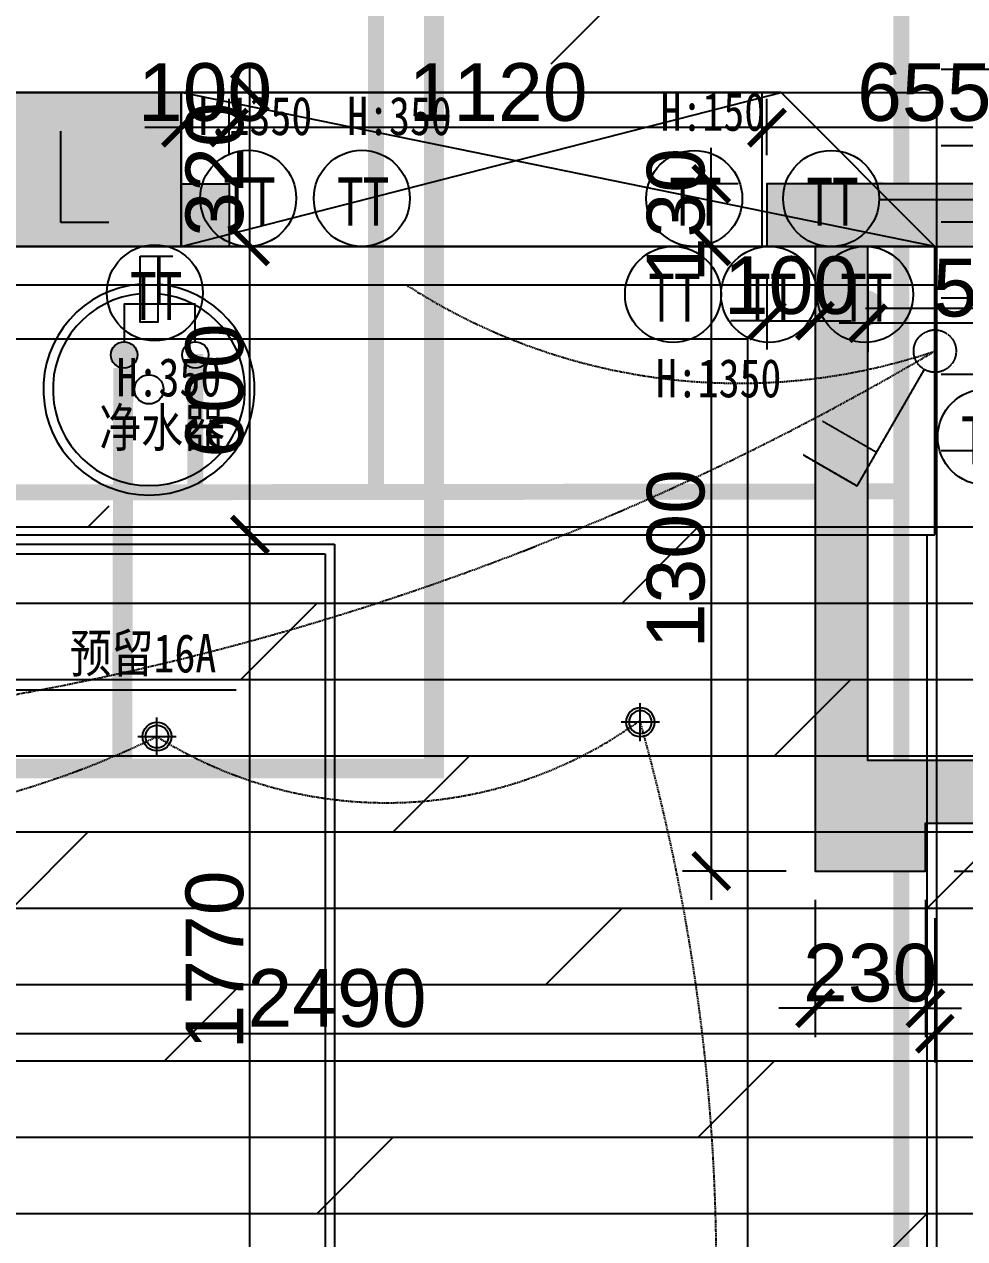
# Model space of a CAD drawing. Header units: millimetres. Extents: x 148889 to 229003, y -70503 to 111106.
# Drawn here: x 207921 to 209879, y 60412 to 62940 of the extents above; entities that cross this region are included whole.
import ezdxf
from ezdxf.enums import TextEntityAlignment as Align
from ezdxf.lldxf.tags import DXFTag

# ---------------------------------------------------------------- set-up
doc = ezdxf.new("R2010")
doc.units = ezdxf.units.MM
doc.header["$PDMODE"] = 3
doc.linetypes.add('DASHED2', pattern=[0.375, 0.25, -0.125])
for name, color, linetype in [('AXIS_TEXT', 7, 'Continuous'), ('C-灯具1', 2, 'Continuous'), ('C-造型线1(造型分割)', 4, 'Continuous'), ('F-地坪1(分割线)', 16, 'Continuous'), ('P-原墙线', 7, 'Continuous'), ('P-固定家具1(到顶)', 3, 'Continuous'), ('P-完成面尺寸', 44, 'Continuous'), ('P-开关', 7, 'DASHED2'), ('P-捣墙线', 250, 'Continuous'), ('P-插座', 1, 'Continuous'), ('P-新墙线', 4, 'Continuous'), ('P-水路', 7, 'Continuous'), ('P-活动家具', 3, 'Continuous')]:
    doc.layers.add(name, color=color, linetype=linetype)
doc.styles.add('Arial', font='arial.ttf')
doc.styles.add('COMPLEX', font='complex_.ttf')
doc.styles.add('宋体', font='SimSun.ttf')
tags = doc.linetypes.add('ACAD_ISO03W100', pattern=[30, 12, -18]).pattern_tags.tags
tags[6:7] = [DXFTag(74, 4), DXFTag(75, 0), DXFTag(340, '0'), DXFTag(46, 1.0), DXFTag(50, 0.0), DXFTag(44, 0.0), DXFTag(45, 0.0)]
tags[4:5] = [DXFTag(74, 4), DXFTag(75, 0), DXFTag(340, '0'), DXFTag(46, 1.0), DXFTag(50, 0.0), DXFTag(44, 0.0), DXFTag(45, 0.0)]
doc.dimstyles.new('1比60', dxfattribs={"dimscale": 60, "dimtxt": 2, "dimasz": 1.25, "dimexe": 1, "dimexo": 1, "dimgap": 0.2, "dimtad": 1, "dimdec": 0, "dimrnd": 0.005, "dimzin": 0, "dimdsep": 46, "dimtxsty": 'Arial', "dimblk": 'ARCHTICK', "dimcen": 0.125, "dimdle": 1, "dimclrd": 44, "dimclre": 44, "dimclrt": 50, "dimadec": 0, "dimazin": 0, "dimtfac": 1, "dimtdec": 0, "dimtix": 1, "dimtmove": 2, "dimatfit": 3, "dimldrblk": 'DOT', "dimfxl": 4, "dimfxlon": 1, "dimtvp": 1, "dimtolj": 1, "dimtzin": 0, "dimarcsym": 0})

# ---------------------------------------------------------------- blocks, each defined once
blk = doc.blocks.new('A$C01C20CD7')
at = {"layer": 'C-灯具1'}
for p, q in [((52.8, 105.7, 2984.9), (52.8, 0, 2984.9)), ((0, 52.8, 2984.9), (105.7, 52.8, 2984.9))]:
    blk.add_line(p, q, dxfattribs=at)
for radius in [39.9, 31.7]:
    blk.add_circle((52.8, 52.8, 2984.9), radius, dxfattribs=at)
blk = doc.blocks.new('_AXISO')
blk.add_circle((0, 0), 0.5)
at = {"layer": 'AXIS_TEXT', "style": 'COMPLEX', "width": 1.041667}
blk.add_attdef('A', text='', height=0.56, dxfattribs=at).set_placement((-0.25, -0.28), (0.25, -0.28), align=Align.FIT)
blk = doc.blocks.new('_ArchTick')
at = {"color": 0, "linetype": 'ByBlock', "const_width": 0.15}
blk.add_lwpolyline([(-0.5, -0.5), (0.5, 0.5)], dxfattribs=at)
blk = doc.blocks.new('_Dot')
at = {"color": 0, "linetype": 'ByBlock', "lineweight": -2}
blk.add_line((-0.5, 0), (-1, 0), dxfattribs=at)
at = {"color": 0, "linetype": 'ByBlock', "const_width": 0.5}
blk.add_lwpolyline([(-0.25, 0, 1), (0.25, 0, 1)], format="xyb", close=True, dxfattribs=at)
blk = doc.blocks.new('dt5')
h = blk.add_hatch(color=256)
edge = h.paths.add_edge_path()
edge.add_arc((415301, -291571.2), 32.1, 0, 360)
for p, q in [((415214.6, -291694.4), (415214.6, -291810.6)), ((415182.5, -291810.6), (415246.7, -291810.6))]:
    blk.add_line(p, q)
blk.add_lwpolyline([(415128.1, -291603.3), (415128.1, -291694.4), (415301, -291694.4), (415301, -291603.3)])
for centre in [(415128.1, -291571.2), (415301, -291571.2)]:
    blk.add_circle(centre, 32.1)
blk = doc.blocks.new('A$C54785E95')
at = {"layer": 'P-新墙线', "color": 252}
blk.add_circle((220, 220), 30.3, dxfattribs=at)
at = {"layer": 'P-活动家具', "color": 252}
blk.add_lwpolyline([(201.8, 497), (238.2, 497), (238.2, 359.6), (201.8, 359.6)], close=True, dxfattribs=at)
for radius, start, end in [(220, 94.7371, 85.2629), (200, 95.2121, 84.7879)]:
    blk.add_arc((220, 220), radius, start, end, dxfattribs=at)
blk = doc.blocks.new('*D879')
at = {"layer": 'Defpoints', "color": 0}
for p in [(209676.9, 62477.5), (210577.5, 62477.5), (209676.9, 61407.5)]:
    blk.add_point(p, dxfattribs=at)
at = {"layer": 'P-捣墙线', "color": 44, "lineweight": -2}
for p, q in [((210577.5, 61347.5), (210577.5, 62537.5)), ((210337.5, 62477.5), (210637.5, 62477.5)), ((210337.5, 61407.5), (210637.5, 61407.5))]:
    blk.add_line(p, q, dxfattribs=at)
at = {"layer": 'P-捣墙线', "color": 44, "lineweight": -2, "xscale": 75, "yscale": 75, "zscale": 75}
for p, rotation in [((210577.5, 62477.5), 90), ((210577.5, 61407.5), 270)]:
    blk.add_blockref('_ArchTick', p, dxfattribs=dict(at, rotation=rotation))
at = {"layer": 'P-捣墙线', "color": 50, "insert": (210504.2, 61942.5), "char_height": 120, "attachment_point": 5, "rotation": 90, "style": 'Arial'}
blk.add_mtext('\\A1;1070', dxfattribs=at)
blk = doc.blocks.new('*D880')
at = {"layer": 'Defpoints', "color": 0}
for p in [(210326.9, 62967.5), (210577.5, 62967.5), (209676.9, 62477.5)]:
    blk.add_point(p, dxfattribs=at)
at = {"layer": 'P-捣墙线', "color": 44, "lineweight": -2}
for p, q in [((210577.5, 62417.5), (210577.5, 63027.5)), ((210386.9, 62967.5), (210637.5, 62967.5)), ((210337.5, 62477.5), (210637.5, 62477.5))]:
    blk.add_line(p, q, dxfattribs=at)
at = {"layer": 'P-捣墙线', "color": 44, "lineweight": -2, "xscale": 75, "yscale": 75, "zscale": 75}
for p, rotation in [((210577.5, 62967.5), 90), ((210577.5, 62477.5), 270)]:
    blk.add_blockref('_ArchTick', p, dxfattribs=dict(at, rotation=rotation))
at = {"layer": 'P-捣墙线', "color": 50, "insert": (210504.2, 62722.5), "char_height": 120, "attachment_point": 5, "rotation": 90, "style": 'Arial'}
blk.add_mtext('\\A1;490', dxfattribs=at)
blk = doc.blocks.new('*D883')
at = {"layer": 'Defpoints', "color": 0}
for p in [(210121.9, 63777.5), (209998.7, 62607.5), (210121.9, 62607.5)]:
    blk.add_point(p, dxfattribs=at)
at = {"layer": 'P-捣墙线', "color": 44, "lineweight": -2}
for p, q in [((209998.7, 63837.5), (209998.7, 62547.5)), ((210061.9, 63777.5), (209938.7, 63777.5)), ((210061.9, 62607.5), (209938.7, 62607.5))]:
    blk.add_line(p, q, dxfattribs=at)
at = {"layer": 'P-捣墙线', "color": 44, "lineweight": -2, "xscale": 75, "yscale": 75, "zscale": 75}
for p, rotation in [((209998.7, 63777.5), 90), ((209998.7, 62607.5), 270)]:
    blk.add_blockref('_ArchTick', p, dxfattribs=dict(at, rotation=rotation))
at = {"layer": 'P-捣墙线', "color": 50, "insert": (209925.5, 63192.5), "char_height": 120, "attachment_point": 5, "rotation": 90, "style": 'Arial'}
blk.add_mtext('\\A1;1170', dxfattribs=at)
blk = doc.blocks.new('*D884')
at = {"layer": 'Defpoints', "color": 0}
for p in [(209466.9, 62724.6), (209466.9, 62607.5), (210121.9, 62607.5)]:
    blk.add_point(p, dxfattribs=at)
at = {"layer": 'P-捣墙线', "color": 44, "lineweight": -2}
for p, q in [((209466.9, 62667.5), (209466.9, 62784.6)), ((210121.9, 62667.5), (210121.9, 62784.6)), ((210181.9, 62724.6), (209406.9, 62724.6))]:
    blk.add_line(p, q, dxfattribs=at)
at = {"layer": 'P-捣墙线', "color": 44, "lineweight": -2, "xscale": 75, "yscale": 75, "zscale": 75, "rotation": 180}
blk.add_blockref('_ArchTick', (209466.9, 62724.6), dxfattribs=at)
at = {"layer": 'P-捣墙线', "color": 44, "lineweight": -2, "xscale": 75, "yscale": 75, "zscale": 75}
blk.add_blockref('_ArchTick', (210121.9, 62724.6), dxfattribs=at)
at = {"layer": 'P-捣墙线', "color": 50, "insert": (209794.4, 62797.9), "char_height": 120, "attachment_point": 5, "style": 'Arial'}
blk.add_mtext('\\A1;655', dxfattribs=at)
blk = doc.blocks.new('*D887')
at = {"layer": 'Defpoints', "color": 0}
for p in [(209466.9, 62724.6), (209256.9, 59597.5), (209466.9, 59393)]:
    blk.add_point(p, dxfattribs=at)
at = {"layer": 'P-捣墙线', "color": 44, "lineweight": -2}
for p, q in [((209466.9, 59633), (209466.9, 59333)), ((209256.9, 59537.5), (209256.9, 59333)), ((209256.9, 59393), (209181.9, 59393)), ((209256.9, 59393), (209466.9, 59393)), ((209466.9, 59393), (209541.9, 59393))]:
    blk.add_line(p, q, dxfattribs=at)
at = {"layer": 'P-捣墙线', "color": 44, "lineweight": -2, "xscale": 75, "yscale": 75, "zscale": 75}
blk.add_blockref('_ArchTick', (209256.9, 59393), dxfattribs=at)
at = {"layer": 'P-捣墙线', "color": 44, "lineweight": -2, "xscale": 75, "yscale": 75, "zscale": 75, "rotation": 180}
blk.add_blockref('_ArchTick', (209466.9, 59393), dxfattribs=at)
at = {"layer": 'P-捣墙线', "color": 50, "insert": (209361.9, 59466.3), "char_height": 120, "attachment_point": 5, "style": 'Arial'}
blk.add_mtext('\\A1;210', dxfattribs=at)
blk = doc.blocks.new('*D888')
at = {"layer": 'Defpoints', "color": 0}
for p in [(208346.9, 62724.6), (208346.9, 62607.5), (209466.9, 62607.5)]:
    blk.add_point(p, dxfattribs=at)
at = {"layer": 'P-捣墙线', "color": 44, "lineweight": -2}
for p, q in [((208346.9, 62667.5), (208346.9, 62784.6)), ((209466.9, 62667.5), (209466.9, 62784.6)), ((209526.9, 62724.6), (208286.9, 62724.6))]:
    blk.add_line(p, q, dxfattribs=at)
at = {"layer": 'P-捣墙线', "color": 44, "lineweight": -2, "xscale": 75, "yscale": 75, "zscale": 75, "rotation": 180}
blk.add_blockref('_ArchTick', (208346.9, 62724.6), dxfattribs=at)
at = {"layer": 'P-捣墙线', "color": 44, "lineweight": -2, "xscale": 75, "yscale": 75, "zscale": 75}
blk.add_blockref('_ArchTick', (209466.9, 62724.6), dxfattribs=at)
at = {"layer": 'P-捣墙线', "color": 50, "insert": (208906.9, 62797.9), "char_height": 120, "attachment_point": 5, "style": 'Arial'}
blk.add_mtext('\\A1;1120', dxfattribs=at)
blk = doc.blocks.new('*D889')
at = {"layer": 'Defpoints', "color": 0}
for p in [(208246.9, 62724.6), (208246.9, 62607.5), (208346.9, 62607.5)]:
    blk.add_point(p, dxfattribs=at)
at = {"layer": 'P-捣墙线', "color": 44, "lineweight": -2}
for p, q in [((208246.9, 62667.5), (208246.9, 62784.6)), ((208346.9, 62667.5), (208346.9, 62784.6)), ((208246.9, 62724.6), (208171.9, 62724.6)), ((208346.9, 62724.6), (208246.9, 62724.6)), ((208346.9, 62724.6), (208421.9, 62724.6))]:
    blk.add_line(p, q, dxfattribs=at)
at = {"layer": 'P-捣墙线', "color": 44, "lineweight": -2, "xscale": 75, "yscale": 75, "zscale": 75}
blk.add_blockref('_ArchTick', (208246.9, 62724.6), dxfattribs=at)
at = {"layer": 'P-捣墙线', "color": 44, "lineweight": -2, "xscale": 75, "yscale": 75, "zscale": 75, "rotation": 180}
blk.add_blockref('_ArchTick', (208346.9, 62724.6), dxfattribs=at)
at = {"layer": 'P-捣墙线', "color": 50, "insert": (208296.9, 62797.9), "char_height": 120, "attachment_point": 5, "style": 'Arial'}
blk.add_mtext('\\A1;100', dxfattribs=at)
blk = doc.blocks.new('*D890')
at = {"layer": 'Defpoints', "color": 0}
for p in [(209466.9, 62607.5), (209350.9, 62477.5), (209466.9, 62477.5)]:
    blk.add_point(p, dxfattribs=at)
at = {"layer": 'P-捣墙线', "color": 44, "lineweight": -2}
for p, q in [((209350.9, 62607.5), (209350.9, 62682.5)), ((209406.9, 62607.5), (209290.9, 62607.5)), ((209350.9, 62607.5), (209350.9, 62477.5)), ((209406.9, 62477.5), (209290.9, 62477.5)), ((209350.9, 62477.5), (209350.9, 62402.5))]:
    blk.add_line(p, q, dxfattribs=at)
at = {"layer": 'P-捣墙线', "color": 44, "lineweight": -2, "xscale": 75, "yscale": 75, "zscale": 75}
for p, rotation in [((209350.9, 62607.5), 270), ((209350.9, 62477.5), 90)]:
    blk.add_blockref('_ArchTick', p, dxfattribs=dict(at, rotation=rotation))
at = {"layer": 'P-捣墙线', "color": 50, "insert": (209277.5, 62542.5), "char_height": 120, "attachment_point": 5, "rotation": 90, "style": 'Arial'}
blk.add_mtext('\\A1;130', dxfattribs=at)
blk = doc.blocks.new('*D891')
at = {"layer": 'Defpoints', "color": 0}
for p in [(209466.9, 62477.5), (209566.9, 62477.5), (209566.9, 62322.7)]:
    blk.add_point(p, dxfattribs=at)
at = {"layer": 'P-捣墙线', "color": 44, "lineweight": -2}
for p, q in [((209466.9, 62417.5), (209466.9, 62262.7)), ((209566.9, 62417.5), (209566.9, 62262.7)), ((209466.9, 62322.7), (209391.9, 62322.7)), ((209466.9, 62322.7), (209566.9, 62322.7)), ((209566.9, 62322.7), (209641.9, 62322.7))]:
    blk.add_line(p, q, dxfattribs=at)
at = {"layer": 'P-捣墙线', "color": 44, "lineweight": -2, "xscale": 75, "yscale": 75, "zscale": 75}
blk.add_blockref('_ArchTick', (209466.9, 62322.7), dxfattribs=at)
at = {"layer": 'P-捣墙线', "color": 44, "lineweight": -2, "xscale": 75, "yscale": 75, "zscale": 75, "rotation": 180}
blk.add_blockref('_ArchTick', (209566.9, 62322.7), dxfattribs=at)
at = {"layer": 'P-捣墙线', "color": 50, "insert": (209516.9, 62396), "char_height": 120, "attachment_point": 5, "style": 'Arial'}
blk.add_mtext('\\A1;100', dxfattribs=at)
blk = doc.blocks.new('*D892')
at = {"layer": 'Defpoints', "color": 0}
for p in [(209566.9, 62477.5), (209350.9, 61177.5), (209566.9, 61177.5)]:
    blk.add_point(p, dxfattribs=at)
at = {"layer": 'P-捣墙线', "color": 44, "lineweight": -2}
for p, q in [((209350.9, 62537.5), (209350.9, 61117.5)), ((209506.9, 62477.5), (209290.9, 62477.5)), ((209506.9, 61177.5), (209290.9, 61177.5))]:
    blk.add_line(p, q, dxfattribs=at)
at = {"layer": 'P-捣墙线', "color": 44, "lineweight": -2, "xscale": 75, "yscale": 75, "zscale": 75}
for p, rotation in [((209350.9, 62477.5), 90), ((209350.9, 61177.5), 270)]:
    blk.add_blockref('_ArchTick', p, dxfattribs=dict(at, rotation=rotation))
at = {"layer": 'P-捣墙线', "color": 50, "insert": (209277.5, 61827.5), "char_height": 120, "attachment_point": 5, "rotation": 90, "style": 'Arial'}
blk.add_mtext('\\A1;1300', dxfattribs=at)
blk = doc.blocks.new('*D897')
at = {"layer": 'Defpoints', "color": 0}
for p in [(209566.9, 61177.5), (209796.9, 61177.5), (209566.9, 60892)]:
    blk.add_point(p, dxfattribs=at)
at = {"layer": 'P-捣墙线', "color": 44, "lineweight": -2}
for p, q in [((209566.9, 61117.5), (209566.9, 60832)), ((209796.9, 61117.5), (209796.9, 60832)), ((209566.9, 60892), (209491.9, 60892)), ((209796.9, 60892), (209566.9, 60892)), ((209796.9, 60892), (209871.9, 60892))]:
    blk.add_line(p, q, dxfattribs=at)
at = {"layer": 'P-捣墙线', "color": 44, "lineweight": -2, "xscale": 75, "yscale": 75, "zscale": 75}
blk.add_blockref('_ArchTick', (209566.9, 60892), dxfattribs=at)
at = {"layer": 'P-捣墙线', "color": 44, "lineweight": -2, "xscale": 75, "yscale": 75, "zscale": 75, "rotation": 180}
blk.add_blockref('_ArchTick', (209796.9, 60892), dxfattribs=at)
at = {"layer": 'P-捣墙线', "color": 50, "insert": (209681.9, 60965.3), "char_height": 120, "attachment_point": 5, "style": 'Arial'}
blk.add_mtext('\\A1;230', dxfattribs=at)
blk = doc.blocks.new('*D898')
at = {"layer": 'Defpoints', "color": 0}
for p in [(209796.9, 61277.5), (209796.9, 61177.5), (210038.6, 61177.5)]:
    blk.add_point(p, dxfattribs=at)
at = {"layer": 'P-捣墙线', "color": 44, "lineweight": -2}
for p, q in [((210038.6, 61277.5), (210038.6, 61352.5)), ((209856.9, 61277.5), (210098.6, 61277.5)), ((210038.6, 61277.5), (210038.6, 61177.5)), ((209856.9, 61177.5), (210098.6, 61177.5)), ((210038.6, 61177.5), (210038.6, 61102.5))]:
    blk.add_line(p, q, dxfattribs=at)
at = {"layer": 'P-捣墙线', "color": 44, "lineweight": -2, "xscale": 75, "yscale": 75, "zscale": 75}
for p, rotation in [((210038.6, 61277.5), 270), ((210038.6, 61177.5), 90)]:
    blk.add_blockref('_ArchTick', p, dxfattribs=dict(at, rotation=rotation))
at = {"layer": 'P-捣墙线', "color": 50, "insert": (209965.3, 61227.5), "char_height": 120, "attachment_point": 5, "rotation": 90, "style": 'Arial'}
blk.add_mtext('\\A1;100', dxfattribs=at)
blk = doc.blocks.new('*D899')
at = {"layer": 'Defpoints', "color": 0}
for p in [(209676.9, 62477.5), (210226.9, 62477.5), (209676.9, 62317.6)]:
    blk.add_point(p, dxfattribs=at)
at = {"layer": 'P-捣墙线', "color": 44, "lineweight": -2}
for p, q in [((209676.9, 62417.5), (209676.9, 62257.6)), ((210226.9, 62417.5), (210226.9, 62257.6)), ((210286.9, 62317.6), (209616.9, 62317.6))]:
    blk.add_line(p, q, dxfattribs=at)
at = {"layer": 'P-捣墙线', "color": 44, "lineweight": -2, "xscale": 75, "yscale": 75, "zscale": 75, "rotation": 180}
blk.add_blockref('_ArchTick', (209676.9, 62317.6), dxfattribs=at)
at = {"layer": 'P-捣墙线', "color": 44, "lineweight": -2, "xscale": 75, "yscale": 75, "zscale": 75}
blk.add_blockref('_ArchTick', (210226.9, 62317.6), dxfattribs=at)
at = {"layer": 'P-捣墙线', "color": 50, "insert": (209951.9, 62390.8), "char_height": 120, "attachment_point": 5, "style": 'Arial'}
blk.add_mtext('\\A1;550', dxfattribs=at)
blk = doc.blocks.new('*D951')
at = {"layer": 'Defpoints', "color": 0}
for p in [(207326.9, 61877.5), (209816.5, 61877.5), (209816.5, 60839.3)]:
    blk.add_point(p, dxfattribs=at)
at = {"layer": 'P-完成面尺寸', "color": 44, "lineweight": -2}
for p, q in [((207326.9, 61079.3), (207326.9, 60779.3)), ((209816.5, 61079.3), (209816.5, 60779.3)), ((207266.9, 60839.3), (209876.5, 60839.3))]:
    blk.add_line(p, q, dxfattribs=at)
at = {"layer": 'P-完成面尺寸', "color": 44, "lineweight": -2, "xscale": 75, "yscale": 75, "zscale": 75, "rotation": 180}
blk.add_blockref('_ArchTick', (207326.9, 60839.3), dxfattribs=at)
at = {"layer": 'P-完成面尺寸', "color": 44, "lineweight": -2, "xscale": 75, "yscale": 75, "zscale": 75}
blk.add_blockref('_ArchTick', (209816.5, 60839.3), dxfattribs=at)
at = {"layer": 'P-完成面尺寸', "color": 50, "insert": (208571.7, 60912.6), "char_height": 120, "attachment_point": 5, "style": 'Arial'}
blk.add_mtext('\\A1;2490', dxfattribs=at)
blk = doc.blocks.new('*D952')
at = {"layer": 'Defpoints', "color": 0}
for p in [(211006.9, 62477.5), (209816.5, 61877.5), (211006.9, 60839.3)]:
    blk.add_point(p, dxfattribs=at)
at = {"layer": 'P-完成面尺寸', "color": 44, "lineweight": -2}
for p, q in [((209816.5, 61079.3), (209816.5, 60779.3)), ((211006.9, 61079.3), (211006.9, 60779.3)), ((209756.5, 60839.3), (211066.9, 60839.3))]:
    blk.add_line(p, q, dxfattribs=at)
at = {"layer": 'P-完成面尺寸', "color": 44, "lineweight": -2, "xscale": 75, "yscale": 75, "zscale": 75, "rotation": 180}
blk.add_blockref('_ArchTick', (209816.5, 60839.3), dxfattribs=at)
at = {"layer": 'P-完成面尺寸', "color": 44, "lineweight": -2, "xscale": 75, "yscale": 75, "zscale": 75}
blk.add_blockref('_ArchTick', (211006.9, 60839.3), dxfattribs=at)
at = {"layer": 'P-完成面尺寸', "color": 50, "insert": (210411.7, 60912.6), "char_height": 120, "attachment_point": 5, "style": 'Arial'}
blk.add_mtext('\\A1;1190', dxfattribs=at)
blk = doc.blocks.new('*D977')
at = {"layer": 'Defpoints', "color": 0}
for p in [(208382.6, 61877.5), (208390.5, 61877.5), (207786.9, 60107.5)]:
    blk.add_point(p, dxfattribs=at)
at = {"layer": 'P-完成面尺寸', "color": 44, "lineweight": -2}
for p, q in [((208390.5, 60047.5), (208390.5, 61937.5)), ((208390.5, 61877.5), (208450.5, 61877.5)), ((208150.5, 60107.5), (208450.5, 60107.5))]:
    blk.add_line(p, q, dxfattribs=at)
at = {"layer": 'P-完成面尺寸', "color": 44, "lineweight": -2, "xscale": 75, "yscale": 75, "zscale": 75}
for p, rotation in [((208390.5, 61877.5), 90), ((208390.5, 60107.5), 270)]:
    blk.add_blockref('_ArchTick', p, dxfattribs=dict(at, rotation=rotation))
at = {"layer": 'P-完成面尺寸', "color": 50, "insert": (208317.2, 60992.5), "char_height": 120, "attachment_point": 5, "rotation": 90, "style": 'Arial'}
blk.add_mtext('\\A1;1770', dxfattribs=at)
blk = doc.blocks.new('*D978')
at = {"layer": 'Defpoints', "color": 0}
for p in [(208390.5, 62477.5), (208428.7, 62477.5), (208382.6, 61877.5)]:
    blk.add_point(p, dxfattribs=at)
at = {"layer": 'P-完成面尺寸', "color": 44, "lineweight": -2}
for p, q in [((208390.5, 61817.5), (208390.5, 62537.5)), ((208390.5, 62477.5), (208330.5, 62477.5)), ((208390.5, 61877.5), (208450.5, 61877.5))]:
    blk.add_line(p, q, dxfattribs=at)
at = {"layer": 'P-完成面尺寸', "color": 44, "lineweight": -2, "xscale": 75, "yscale": 75, "zscale": 75}
for p, rotation in [((208390.5, 62477.5), 90), ((208390.5, 61877.5), 270)]:
    blk.add_blockref('_ArchTick', p, dxfattribs=dict(at, rotation=rotation))
at = {"layer": 'P-完成面尺寸', "color": 50, "insert": (208317.2, 62177.5), "char_height": 120, "attachment_point": 5, "rotation": 90, "style": 'Arial'}
blk.add_mtext('\\A1;600', dxfattribs=at)
blk = doc.blocks.new('*D979')
at = {"layer": 'Defpoints', "color": 0}
for p in [(208390.5, 62797.5), (208486.4, 62797.5), (208428.7, 62477.5)]:
    blk.add_point(p, dxfattribs=at)
at = {"layer": 'P-完成面尺寸', "color": 44, "lineweight": -2}
for p, q in [((208390.5, 62417.5), (208390.5, 62857.5)), ((208426.4, 62797.5), (208330.5, 62797.5)), ((208390.5, 62477.5), (208330.5, 62477.5))]:
    blk.add_line(p, q, dxfattribs=at)
at = {"layer": 'P-完成面尺寸', "color": 44, "lineweight": -2, "xscale": 75, "yscale": 75, "zscale": 75}
for p, rotation in [((208390.5, 62797.5), 90), ((208390.5, 62477.5), 270)]:
    blk.add_blockref('_ArchTick', p, dxfattribs=dict(at, rotation=rotation))
at = {"layer": 'P-完成面尺寸', "color": 50, "insert": (208317.2, 62637.5), "char_height": 120, "attachment_point": 5, "rotation": 90, "style": 'Arial'}
blk.add_mtext('\\A1;320', dxfattribs=at)
blk = doc.blocks.new('A$C1A143BC3')
for p, q in [((82.3, 103), (256, 406.8)), ((256, 406.8), (82.3, 103)), ((256, 406.8), (396.2, 326.7)), ((396.2, 326.7), (256, 406.8)), ((206, 319.3), (346.2, 239.2)), ((206, 319.3), (346.2, 239.2))]:
    blk.add_line(p, q)
blk.add_ellipse((54.9, 55.1), major_axis=(55.2, 0), ratio=1, start_param=-0.000369, end_param=6.282816)

msp = doc.modelspace()

# ---------------------------------------------------------------- hatches: boundary and pattern name
at = {"layer": 'F-地坪1(分割线)'}
h = msp.add_hatch(dxfattribs=at)
h.set_pattern_fill('DOLMIT', color=250, scale=25, style=0)
h.set_pattern_definition([(0, (250, 140), (0, 158.75), []), (45, (250, 140), (-317.4998, 317.4998), [224.5065, -449.0125])])
h.paths.add_polyline_path([(206436.9, 61937.5), (206436.9, 59182.5), (206156.9, 59182.5), (206156.9, 59112.5), (205746.9, 59112.5), (205746.9, 57722.5), (206156.9, 57722.5), (206156.9, 57312.5), (208606.9, 57312.5), (208606.9, 58902.5), (209829.5, 58902.5), (209829.5, 58552.5), (211031.9, 58552.5), (211031.9, 59312.5), (211736.9, 59312.5), (211736.9, 58992.5), (211736.9, 58852.5), (211356.9, 58852.5), (211356.9, 58557.1), (211346.9, 58552.5), (211346.9, 57712.5), (213166.9, 57712.5), (213166.9, 57751.1), (213166.9, 58852.5), (212516.9, 58852.5), (212516.9, 58992.5), (215741.9, 58992.5), (215741.9, 62797.5), (211356.9, 62797.5), (211356.9, 62537.5), (211031.9, 62537.5), (211031.9, 63167.5), (211356.9, 63447.5), (211356.9, 64347.5), (210716.2, 64347.5), (210716.2, 64367.5), (210776.2, 64367.5), (210776.2, 64417.5), (210716.2, 64417.5), (210124.3, 63837.5), (207826.9, 63837.5), (207826.9, 62857.5), (209829.5, 62857.5), (209829.5, 61937.5)])
at = {"layer": 'P-原墙线'}
h = msp.add_hatch(color=8, dxfattribs=at)
h.paths.add_polyline_path([(208246.9, 62477.5), (208246.9, 62607.5), (208246.9, 62797.5), (207826.9, 62797.5), (207826.9, 62697.5), (207826.9, 62477.5)])
h.paths.add_polyline_path([(211006.9, 62477.5), (211331.9, 62477.5), (211331.9, 63097.5), (211006.9, 63097.5)])
at = {"layer": 'P-捣墙线'}
h = msp.add_hatch(dxfattribs=at)
h.set_pattern_fill('CORK', color=256, scale=15, style=0)
h.set_pattern_definition([(0, (-121213.877, 79628.19), (0, 47.625), []), (135, (-121190.06, 79604.38), (-95.25004, -95.25004), [67.35195, -67.35195]), (135, (-121178.16, 79604.38), (-95.25004, -95.25004), [67.35195, -67.35195]), (135, (-121166.25, 79604.38), (-95.25004, -95.25004), [67.35195, -67.35195])])
h.paths.add_polyline_path([(212216.9, 65672.5), (212096.9, 65672.5), (212096.9, 64302.5), (211096.9, 64302.5), (211096.9, 64172.5), (212216.9, 64172.5)])
h.paths.add_polyline_path([(215696.9, 62867.5), (215696.9, 63097.5), (212296.9, 63097.5), (212296.9, 62867.5)])
h.paths.add_polyline_path([(211331.9, 62867.5), (211426.9, 62867.5), (211426.9, 63097.5), (211331.9, 63097.5)])
h.paths.add_polyline_path([(211006.9, 63097.5), (210911.9, 63097.5), (210911.9, 62967.5), (211006.9, 62967.5)], flags=17)
h.paths.add_polyline_path([(210326.9, 62967.5), (210326.9, 63097.5), (210226.9, 63097.5), (210226.9, 64172.5), (210326.9, 64172.5), (210326.9, 64302.5), (210121.9, 64302.5), (210121.9, 64057.2), (210121.9, 63949.5), (210121.9, 63902.5), (210055.7, 63902.5), (210121.9, 63777.5), (210121.9, 62607.5), (209466.9, 62607.5), (209466.9, 62477.5), (209566.9, 62477.5), (209566.9, 61177.5), (209796.9, 61177.5), (209796.9, 61277.5), (211101.9, 61277.5), (211101.9, 61177.5), (211331.9, 61177.5), (211331.9, 62477.5), (211196.9, 62477.5), (211196.9, 61407.5), (209676.9, 61407.5), (209676.9, 62477.5), (210226.9, 62477.5), (210226.9, 62967.5)])
h.paths.add_polyline_path([(209205.7, 63777.5), (209205.7, 63902.5), (208821.9, 63902.5), (208821.9, 63777.5)])
h.paths.add_polyline_path([(207951.9, 65472.5), (207826.9, 65472.5), (207826.9, 63902.5), (207826.9, 63677.5), (207951.9, 63677.5), (207951.9, 63777.5), (208051.9, 63777.5), (208051.9, 63902.5), (207951.9, 63902.5)])
h.paths.add_polyline_path([(207326.9, 62477.5), (207326.9, 62597.5), (206146.9, 62597.5), (206146.9, 62477.5)])
h.paths.add_polyline_path([(208246.9, 62477.5), (208346.9, 62477.5), (208346.9, 62607.5), (208246.9, 62607.5)])
h.paths.add_polyline_path([(205726.9, 63377.5), (205526.9, 63377.5), (205526.9, 62697.5), (205726.9, 62697.5)])
h.paths.add_polyline_path([(205726.9, 65527.5), (205526.9, 65527.5), (205526.9, 64847.5), (205726.9, 64847.5)])
h.paths.add_polyline_path([(207666.9, 59602.5), (207666.9, 59722.5), (206146.9, 59722.5), (206146.9, 59602.5)])
h.paths.add_polyline_path([(209136.9, 59602.5), (209136.9, 58477.5), (209256.9, 58477.5), (209256.9, 59597.5), (209786.9, 59597.5), (209786.9, 59822.5), (209566.9, 59822.5), (209566.9, 59722.5), (208536.9, 59722.5), (208536.9, 59602.5)])
h.paths.add_polyline_path([(211336.9, 58977.5), (211446.9, 58977.5), (211446.9, 59197.5), (211101.9, 59197.5), (211101.9, 58477.5), (211336.9, 58477.5)])
h.paths.add_polyline_path([(215696.9, 58977.5), (215696.9, 59197.5), (212316.9, 59197.5), (212316.9, 58977.5)])
h.paths.add_polyline_path([(211336.9, 57907.5), (211336.9, 57787.5), (213426.9, 57787.5), (213426.9, 57907.5)])
h.paths.add_polyline_path([(214091.9, 57787.5), (214091.9, 55912.5), (214211.9, 55912.5), (214211.9, 57907.5), (213991.9, 57907.5), (213991.9, 57787.5)])
h.paths.add_polyline_path([(217341.9, 58977.5), (217341.9, 59197.5), (216176.9, 59197.5), (216176.9, 58977.5)])

# ---------------------------------------------------------------- linework, layer by layer
at = {"color": 7}
msp.add_lwpolyline([(209427.3, 58412.5), (209427.3, 62284.4), (204516.9, 62284.4)], dxfattribs=at)
at = {"layer": 'C-造型线1(造型分割)'}
for p, q in [((207816.9, 62797.5), (209819.5, 62797.5)), ((209819.5, 62797.5), (209819.5, 58477.5)), ((209799.5, 61877.5), (209799.5, 58827.5)), ((209819.5, 61877.5), (209819.5, 58842.5)), ((206206.9, 61857.5), (208566.7, 61857.5)), ((208566.7, 61857.5), (208566.9, 57892.5))]:
    msp.add_line(p, q, dxfattribs=at)
at = {"layer": 'C-造型线1(造型分割)', "color": 8}
for p, q in [((206226.9, 61837.5), (208546.7, 61837.5)), ((208546.9, 61837.5), (208546.9, 57912.5))]:
    msp.add_line(p, q, dxfattribs=at)
at = {"layer": 'C-造型线1(造型分割)'}
msp.add_lwpolyline([(207826.9, 63777.5), (207826.9, 62797.5), (209819.5, 62797.5), (209819.5, 61877.5)], dxfattribs=at)
at = {"layer": 'C-造型线1(造型分割)', "color": 45}
msp.add_lwpolyline([(209816.5, 62397.1), (207845.5, 62397.1)], dxfattribs=at)
at = {"layer": 'P-原墙线'}
for p, q in [((208246.9, 62797.5), (207826.9, 62797.5)), ((208246.9, 62607.5), (208246.9, 62797.5)), ((208246.9, 62607.5), (208246.9, 62477.5)), ((207326.9, 62477.5), (208246.9, 62477.5))]:
    msp.add_line(p, q, dxfattribs=at)
at = {"layer": 'P-固定家具1(到顶)'}
for p, q in [((209496.5, 62797.5), (208246.9, 62797.5)), ((208246.9, 62797.5), (208246.9, 62477.5)), ((209496.5, 62797.5), (209816.5, 62477.5)), ((209816.5, 62477.5), (207325.9, 62477.5)), ((208236.9, 62477.5), (209816.5, 62477.5)), ((209816.5, 61877.5), (209816.5, 62477.5)), ((207325.9, 61877.5), (209816.5, 61877.5))]:
    msp.add_line(p, q, dxfattribs=at)
at = {"layer": 'P-固定家具1(到顶)', "color": 252}
for p, q in [((209816.5, 62477.5), (208246.9, 62797.5)), ((208246.9, 62477.5), (209496.5, 62797.5))]:
    msp.add_line(p, q, dxfattribs=at)
at = {"layer": 'P-开关', "ltscale": 10}
for centre, radius, start, end in [((209408.9, 63469.1), 1276.3, 237.1346, 288.6201), ((206859.4, 67259.7), 5809.1, 267.21101, 300.60039), ((208674.9, 62218.2), 898.5, 237.8543, 305.9362), ((205149.6, 60343.3), 4212, 344.1907, 15.8093), ((207386.8, 63107.5), 1838.1, 243.851, 296.149)]:
    msp.add_arc(centre, radius, start, end, dxfattribs=at)
at = {"layer": 'P-捣墙线', "color": 8}
for p, q in [((207996.9, 62527.5), (207996.9, 62717.5)), ((208096.9, 62527.5), (207996.9, 62527.5))]:
    msp.add_line(p, q, dxfattribs=at)
for points in [[(210121.9, 63777.5), (210121.9, 62607.5), (209466.9, 62607.5), (209466.9, 62477.5), (209566.9, 62477.5), (209566.9, 61177.5), (209796.9, 61177.5), (209796.9, 61277.5), (211101.9, 61277.5), (211101.9, 61177.5), (211331.9, 61177.5), (211331.9, 62477.5), (211196.9, 62477.5), (211196.9, 61407.5), (209676.9, 61407.5), (209676.9, 62477.5), (210226.9, 62477.5), (210226.9, 62967.5), (210326.9, 62967.5), (210326.9, 63097.5), (210226.9, 63097.5), (210226.9, 64172.5), (210326.9, 64172.5), (210326.9, 64302.5)], [(208246.9, 62607.5), (208346.9, 62607.5), (208346.9, 62477.5), (208246.9, 62477.5), (208246.9, 62607.5)]]:
    msp.add_lwpolyline(points, dxfattribs=at)
at = {"layer": 'P-新墙线'}
for p, q in [((209496.5, 62797.5), (209456.5, 62797.5)), ((209456.5, 62797.5), (209456.5, 62477.5))]:
    msp.add_line(p, q, dxfattribs=at)
at = {"layer": 'P-水路', "color": 5, "const_width": 33.2}
for points in [[(209746.4, 61902.6), (209746.4, 63368.1), (211148, 63368.1), (211148, 64732.2), (210452.1, 64732.2), (211148, 64732.2), (211148, 65938.6), (210618.1, 65938.6), (210618.1, 66189.8), (210618.1, 65938.6), (211603.2, 65938.6), (211603.2, 66262.5)], [(208652.7, 61966.3), (208652.7, 64275.5), (208652.7, 64275.5), (208652.7, 64275.5), (208652.7, 64987), (207962, 64987), (209580.3, 64985.4), (209580.3, 64165.2)], [(209746.4, 58477.5), (209746.4, 61967.6), (205034.6, 61962.2), (205034.6, 62320.3), (204516.9, 62320.3)], [(208276.7, 62253.7), (208277, 61962.4)]]:
    msp.add_lwpolyline(points, dxfattribs=at)
at = {"layer": 'P-水路', "color": 1, "linetype": 'ACAD_ISO03W100', "ltscale": 0.1, "const_width": 41.6}
for points in [[(204894.1, 61391), (208773.5, 61391), (208773.5, 64127.3), (208773.5, 64127.3), (209728.3, 64131.7), (209728.3, 64131.7)], [(208126.7, 62224.1), (208124.4, 61388.7)]]:
    msp.add_lwpolyline(points, dxfattribs=at)

# ---------------------------------------------------------------- block references
at = {"layer": 'C-灯具1', "yscale": 0.7496251873672009, "zscale": 0.7496251874062951}
for p, xscale, rotation in [((209163.6, 61447.9, -2237.5), -0.7496251873672009, 270), ((208236.5, 61417.9, -2237.5), 0.7496251873672009, 90)]:
    msp.add_blockref('A$C01C20CD7', p, dxfattribs=dict(at, xscale=xscale, rotation=rotation))
at = {"layer": 'P-开关', "ltscale": 3, "xscale": 0.7999999999734213, "yscale": 0.8000000000029104, "zscale": 0.8, "rotation": 179.7537206294285}
msp.add_blockref('A$C1A143BC3', (209860.6, 62303.5), dxfattribs=at)
at = {"layer": 'P-插座'}
ref = msp.add_blockref('_AXISO', (208386.8, 62577.5), dxfattribs=dict(at, xscale=199.9375195251196, yscale=199.9375195251487, zscale=199.9375195251483))
ref.add_attrib('A', 'TT', dxfattribs={"layer": 'AXIS_TEXT', "height": 100, "style": 'Arial', "width": 0.629046}).set_placement((208336, 62520.9), (208443.3, 62520.9), align=Align.FIT)
ref = msp.add_blockref('_AXISO', (208623.4, 62577.5), dxfattribs=dict(at, xscale=199.9375195251196, yscale=199.9375195251487, zscale=199.9375195251483))
ref.add_attrib('A', 'TT', dxfattribs={"layer": 'AXIS_TEXT', "height": 100, "style": 'Arial', "width": 0.629046}).set_placement((208572.6, 62520.9), (208679.9, 62520.9), align=Align.FIT)
ref = msp.add_blockref('_AXISO', (209315.5, 62577.2), dxfattribs=dict(at, xscale=199.9375195251196, yscale=199.9375195251487, zscale=199.9375195251483))
ref.add_attrib('A', 'TT', dxfattribs={"layer": 'AXIS_TEXT', "height": 100, "style": 'Arial', "width": 0.629046}).set_placement((209264.7, 62520.7), (209372, 62520.7), align=Align.FIT)
ref = msp.add_blockref('_AXISO', (209600.5, 62577.2), dxfattribs=dict(at, xscale=199.9375195251196, yscale=199.9375195251487, zscale=199.9375195251483))
ref.add_attrib('A', 'TT', dxfattribs={"layer": 'AXIS_TEXT', "height": 100, "style": 'Arial', "width": 0.629046}).set_placement((209549.7, 62520.7), (209657, 62520.7), align=Align.FIT)
ref = msp.add_blockref('_AXISO', (208192.5, 62380.8), dxfattribs=dict(at, xscale=199.9375195251196, yscale=199.9375195251487, zscale=199.9375195251483))
ref.add_attrib('A', 'TT', dxfattribs={"layer": 'AXIS_TEXT', "height": 100, "style": 'Arial', "width": 0.629046}).set_placement((208141.7, 62324.3), (208249.1, 62324.3), align=Align.FIT)
ref = msp.add_blockref('_AXISO', (209271.3, 62377.5), dxfattribs=dict(at, xscale=199.9375195251196, yscale=199.9375195251487, zscale=199.9375195251483))
ref.add_attrib('A', 'TT', dxfattribs={"layer": 'AXIS_TEXT', "height": 100, "style": 'Arial', "width": 0.629046}).set_placement((209220.4, 62321), (209327.8, 62321), align=Align.FIT)
ref = msp.add_blockref('_AXISO', (209471.2, 62377.5), dxfattribs=dict(at, xscale=199.9375195251196, yscale=199.9375195251487, zscale=199.9375195251483))
ref.add_attrib('A', 'TT', dxfattribs={"layer": 'AXIS_TEXT', "height": 100, "style": 'Arial', "width": 0.629046}).set_placement((209420.4, 62321), (209527.7, 62321), align=Align.FIT)
ref = msp.add_blockref('_AXISO', (209671.1, 62377.5), dxfattribs=dict(at, xscale=199.9375195251196, yscale=199.9375195251487, zscale=199.9375195251483))
ref.add_attrib('A', 'TT', dxfattribs={"layer": 'AXIS_TEXT', "height": 100, "style": 'Arial', "width": 0.629046}).set_placement((209620.3, 62321), (209727.7, 62321), align=Align.FIT)
ref = msp.add_blockref('_AXISO', (209922.3, 62080.7), dxfattribs=dict(at, xscale=199.9375195251196, yscale=199.9375195251487, zscale=199.9375195251483))
ref.add_attrib('A', 'TT', dxfattribs={"layer": 'AXIS_TEXT', "height": 100, "style": 'Arial', "width": 0.629046}).set_placement((209871.5, 62024.2), (209978.9, 62024.2), align=Align.FIT)
at = {"layer": 'P-水路', "linetype": 'ACAD_ISO03W100', "ltscale": 0.02, "xscale": 0.8571428571594879, "yscale": 0.8571428571594879, "zscale": 0.8571428571431168, "rotation": 180}
msp.add_blockref('dt5', (564100.8, -187666.6), dxfattribs=at)
at = {"layer": 'P-活动家具'}
msp.add_blockref('A$C54785E95', (207960.2, 61959.9), dxfattribs=at)

# ---------------------------------------------------------------- texts
at = {"layer": 'P-插座', "char_height": 80, "width": 709.117, "attachment_point": 1, "style": '宋体'}
for s, insert in [('{\\W0.8;H:1350}', (208259, 62789.1, -33)), ('{\\W0.8;H:350}', (208592.9, 62789.1, -33)), ('{\\W0.8;H:150}', (209245.4, 62798, -33)), ('{\\W0.8;H:350}', (208113, 62245.3, -33)), ('{\\W0.8;H:1350}', (209235.7, 62243.4, -33)), ('{\\W0.8;净水器}', (208076.6, 62140.4, -33)), ('{\\W0.8;\\C256;预留16A}', (208015.2, 61670.8, -33))]:
    msp.add_mtext(s, dxfattribs=dict(at, insert=insert))

# ---------------------------------------------------------------- dimensions: what is measured, and where the dimension line sits
at = {"layer": 'P-完成面尺寸'}
for base, p1, p2, picture, middle in [((208390.5, 62797.5), (208428.7, 62477.5), (208486.4, 62797.5), '*D979', (208317.2, 62637.5)), ((208390.5, 62477.5), (208382.6, 61877.5), (208428.7, 62477.5), '*D978', (208317.2, 62177.5)), ((208390.5, 61877.5), (207786.9, 60107.5), (208382.6, 61877.5), '*D977', (208317.2, 60992.5))]:
    dim = msp.add_linear_dim(base=base, p1=p1, p2=p2, angle=90, dimstyle='1比60', dxfattribs=at)
    dim.commit()
    dim.dimension.update_dxf_attribs({"geometry": picture, "text_midpoint": middle})
for base, p1, p2, picture, middle in [((211006.9, 60839.3), (209816.5, 61877.5), (211006.9, 62477.5), '*D952', (210411.7, 60912.6)), ((209816.5, 60839.3), (207326.9, 61877.5), (209816.5, 61877.5), '*D951', (208571.7, 60912.6))]:
    dim = msp.add_linear_dim(base=base, p1=p1, p2=p2, dimstyle='1比60', dxfattribs=at)
    dim.commit()
    dim.dimension.update_dxf_attribs({"geometry": picture, "text_midpoint": middle})
at = {"layer": 'P-捣墙线', "color": 8}
for base, p1, p2, picture, middle in [((209998.7, 62607.5), (210121.9, 63777.5), (210121.9, 62607.5), '*D883', (209925.5, 63192.5)), ((210577.5, 62967.5), (209676.9, 62477.5), (210326.9, 62967.5), '*D880', (210504.2, 62722.5)), ((209350.9, 62477.5), (209466.9, 62607.5), (209466.9, 62477.5), '*D890', (209277.5, 62542.5)), ((209350.9, 61177.5), (209566.9, 62477.5), (209566.9, 61177.5), '*D892', (209277.5, 61827.5)), ((210577.5, 62477.5), (209676.9, 61407.5), (209676.9, 62477.5), '*D879', (210504.2, 61942.5)), ((210038.6, 61177.5), (209796.9, 61277.5), (209796.9, 61177.5), '*D898', (209965.3, 61227.5))]:
    dim = msp.add_linear_dim(base=base, p1=p1, p2=p2, angle=90, dimstyle='1比60', dxfattribs=at)
    dim.commit()
    dim.dimension.update_dxf_attribs({"geometry": picture, "text_midpoint": middle})
for base, p1, p2, picture, middle in [((208246.9, 62724.6), (208346.9, 62607.5), (208246.9, 62607.5), '*D889', (208296.9, 62797.9)), ((208346.9, 62724.6), (209466.9, 62607.5), (208346.9, 62607.5), '*D888', (208906.9, 62797.9)), ((209466.9, 62724.6), (210121.9, 62607.5), (209466.9, 62607.5), '*D884', (209794.4, 62797.9)), ((209466.9, 59393), (209256.9, 59597.5), (209466.9, 62724.6), '*D887', (209361.9, 59466.3)), ((209566.9, 62322.7), (209466.9, 62477.5), (209566.9, 62477.5), '*D891', (209516.9, 62396)), ((209676.9, 62317.6), (210226.9, 62477.5), (209676.9, 62477.5), '*D899', (209951.9, 62390.8)), ((209566.9, 60892), (209796.9, 61177.5), (209566.9, 61177.5), '*D897', (209681.9, 60965.3))]:
    dim = msp.add_linear_dim(base=base, p1=p1, p2=p2, dimstyle='1比60', dxfattribs=at)
    dim.commit()
    dim.dimension.update_dxf_attribs({"geometry": picture, "text_midpoint": middle})

# ---------------------------------------------------------------- leaders
at = {"layer": 'P-插座'}
for points in [[(209700.6, 62574.8), (210789.5, 62574.8)], [(209672.1, 62348.7), (210789.5, 62348.7)], [(207792, 62292.9), (207792, 61554.5), (208361.6, 61554.5)]]:
    msp.add_leader(points, dimstyle='1比60', override={"dimgap": 0.2, "dimtad": 0}, dxfattribs=at)

doc.saveas('drawing.dxf')
